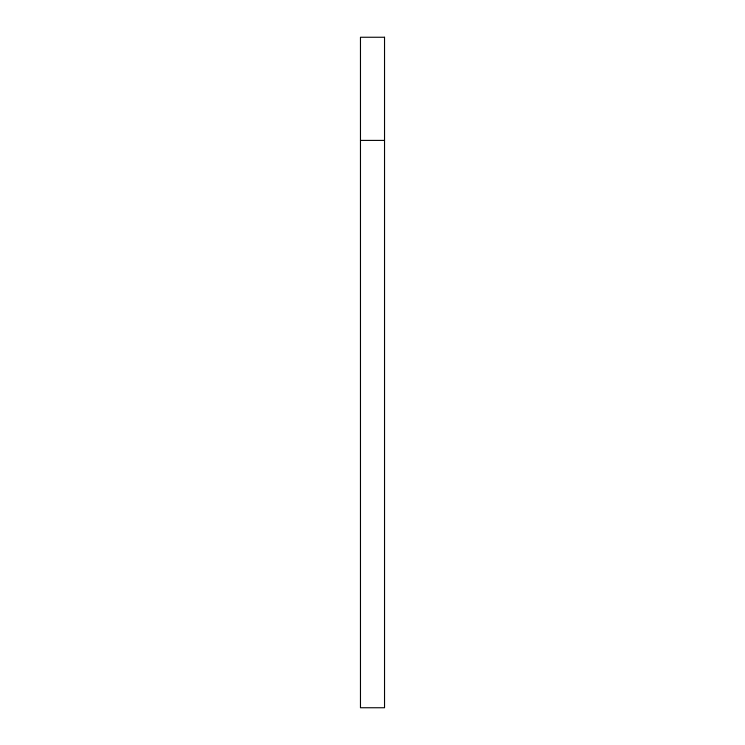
<?xml version="1.0" encoding="UTF-8"?>
<svg xmlns="http://www.w3.org/2000/svg" width="745" height="745" viewBox="0 0 745 745"><rect width="100%" height="100%" fill="white"/><g stroke="black" fill="none" stroke-linecap="round" stroke-linejoin="round"><path stroke-width="1.12" d="M360.468 140.405L384.532 140.405M384.532 37.25L360.468 37.25L360.468 707.75L384.532 707.75L384.532 37.25"/></g></svg>
